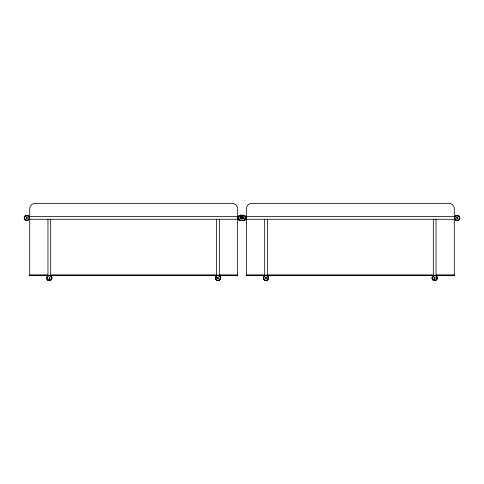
<?xml version="1.0" encoding="UTF-8"?>
<svg xmlns="http://www.w3.org/2000/svg" width="484" height="484" viewBox="0 0 484 484"><rect width="100%" height="100%" fill="white"/><g stroke="black" fill="none" stroke-linecap="round" stroke-linejoin="round"><path stroke-width="0.36" stroke-dasharray="2.42 1.81" d="M242 216.626L242 219.064M26.844 217.703L26.687 218.084L27.031 217.867M434.632 277.804L434.565 278.197M457.156 218.127L457.338 217.764M241.77 218.532L241.825 217.419L241.05 216.596M242.774 216.602A1.512 1.506 -69 0 0 242.018 217.915A1.512 1.506 -69 0 1 241.504 219.016L241.8 217.189A1.482 1.47 64.2 0 0 241.449 216.759A1.543 1.531 62.3 0 0 241.304 216.65L241.226 216.602M242.551 219.071A1.512 1.5 63.8 0 1 242.2 218.641L242.23 217.304M240.451 218.133L240.566 217.727L240.3 218.054M243.549 217.703L243.392 218.072L243.748 217.867M242.048 217.879L242.696 216.65A1.512 1.5 -63.8 0 0 242.2 217.189L242.121 217.358A1.519 1.519 0 0 0 242.121 218.472L242.563 219.046A1.512 1.5 63.7 0 1 242.024 217.915A1.512 1.5 62.7 0 0 241.298 216.65L241.982 217.915A1.519 1.519 0 0 1 241.879 218.472L241.8 218.641A1.512 1.5 -63.8 0 1 241.449 219.071M49.35 277.798L49.447 278.191L49.362 277.804L49.114 278.07L49.477 278.167M216.79 277.532L216.735 278.336A1.264 1.264 0 0 1 216.741 277.683L216.79 278.5M267.21 278.5L267.271 277.731M216.778 277.568L216.705 278.167M266.091 277.804L265.831 278.076M266.115 277.816L266.049 278.227L265.994 277.804M48.951 278.905L49.695 277.12M49.416 277.822L49.12 278.082L49.501 278.131L49.114 277.955M26.717 218.109L26.965 217.758M242.278 217.207L242.95 216.596M241.716 218.641L241.431 218.992M240.578 217.733L240.348 218.096L240.608 217.758M243.422 218.096L243.652 217.733M217.836 278.191L218.151 278.112M434.541 278.185L434.85 277.883L434.493 278.125M49.186 278.179L49.459 277.846M266.182 277.852L265.891 278.173L266.224 277.907M457.017 218.054L457.392 217.867M243.367 218.048L243.724 217.806M244.378 218.865L244.124 219.034A1.246 1.246 0 0 0 244.45 218.762L244.021 219.083M458.076 218.81L457.664 219.083L457.955 218.913M26.638 218.036L27.001 217.794M240.651 217.806L240.276 218.024L240.669 217.854M217.758 277.943L218.078 278.191M49.126 278.106L49.519 277.925M217.764 278.1L218.157 277.931M434.469 278.076L434.886 277.949M435.098 279.207L434.499 279.268M239.979 216.747L240.463 216.65L240.161 216.687A1.264 1.264 0 0 1 240.947 219.083M435.158 279.183L434.372 279.244M49.513 279.492L49.023 279.474M49.586 279.437L48.987 279.419M434.348 279.468L434.928 279.486M26.82 216.65L26.517 216.687A1.246 1.246 0 0 1 27.328 216.778M243.839 216.687C242.46 216.275 241.643 218.423 242.95 219.034M456.878 216.687L457.18 216.65M266.938 277.919L267.422 277.87M49.501 279.268L48.902 279.207M241.365 217.915A0.901 0.901 0 0 0 240.01 217.134A0.901 0.901 0 0 0 240.01 218.701A0.901 0.901 0 0 0 241.365 217.915L242.635 217.915M243.319 217.903L243.748 217.951L243.325 217.861M240.681 217.933L240.252 217.879L240.675 217.969M216.578 277.87L217.062 277.919M243.537 216.65L244.021 216.747M48.842 279.183L49.326 279.28M434.475 277.943L434.838 278.161M265.952 277.816L266.242 278.082M457.374 218.018L456.987 217.818L457.338 218.06M243.73 218.018L243.343 217.818L243.694 218.06M240.27 217.818L240.657 218.018L240.306 217.77M265.843 277.931L266.236 278.1M26.626 217.818L27.013 218.018L26.662 217.77M26.045 218.913L26.305 219.071L25.924 218.81M239.979 219.083L239.568 218.81A1.264 1.264 0 0 0 239.87 219.034L239.622 218.865M456.194 217.225L457.973 218.472M433.755 277.362L435.6 278.663M242.369 217.092L244.396 218.52M239.604 217.31L241.631 218.738M264.984 277.265L266.829 278.572M217.171 277.459L219.016 278.76A1.264 1.264 0 0 1 218.798 278.959M26.027 217.358L27.54 218.423M265.879 277.87L266.2 278.161M457.035 217.758L457.326 218.072L457.059 217.739M243.392 217.758L243.682 218.072L243.416 217.739M240.608 218.072L240.318 217.758L240.584 218.096M26.965 218.072L26.674 217.758L26.941 218.096M49.205 277.834L49.441 278.197M267.21 277.532L267.265 278.336A1.264 1.264 0 0 0 267.222 277.568M242.103 218.115L242.097 217.764L242.569 218.992A1.446 1.446 0 0 1 243.041 216.56M434.668 277.798L434.686 278.227M435.001 279.238A1.264 1.264 0 0 1 434.19 279.183M435.17 279.371A1.446 1.446 0 0 1 434.184 279.371M49.81 279.183A1.264 1.264 0 0 1 48.993 279.238M49.816 279.371A1.446 1.446 0 0 1 48.83 279.371M240.959 216.56A1.446 1.446 0 0 1 241.347 219.058M458.021 218.865A1.264 1.264 0 0 1 457.767 219.034M456.666 216.759A1.264 1.264 0 0 1 457.483 216.687M218.798 277.066A1.264 1.264 0 0 1 219.071 277.411M243.059 219.071A1.246 1.246 0 0 1 242.351 217.522A1.246 1.246 0 0 1 243.845 216.705M240.161 216.874A1.083 1.083 0 0 1 241.546 217.915A1.083 1.083 0 0 1 240.161 218.956M243.839 218.956A1.083 1.083 0 0 1 242.454 217.915A1.083 1.083 0 0 1 243.839 216.874M265.129 278.893A1.264 1.264 0 0 1 264.984 278.711M264.929 277.411A1.264 1.264 0 0 1 265.178 277.09M433.791 277.828A0.901 0.901 0 0 1 435.201 277.278A0.901 0.901 0 0 1 435.146 278.79A0.901 0.901 0 0 1 433.779 278.137M217.812 278.905A0.901 0.901 0 0 1 217.207 277.513A0.901 0.901 0 0 1 218.726 277.532A0.901 0.901 0 0 1 218.09 278.911M457.979 218.332A0.901 0.901 0 0 1 456.775 218.726M456.4 218.375A0.901 0.901 0 0 1 457.374 217.032M457.743 217.207A0.901 0.901 0 0 1 457.997 217.528M50.221 278.137A0.901 0.901 0 0 1 48.854 278.79A0.901 0.901 0 0 1 48.799 277.278A0.901 0.901 0 0 1 50.209 277.828M265.91 278.911A0.901 0.901 0 0 1 265.274 277.532A0.901 0.901 0 0 1 266.793 277.513A0.901 0.901 0 0 1 266.188 278.905M26.626 217.032A0.901 0.901 0 0 1 27.6 218.375M27.225 218.726A0.901 0.901 0 0 1 26.021 218.332M26.003 217.528A0.901 0.901 0 0 1 26.257 217.207M217.963 277.798L217.957 278.227L217.975 277.798M266.043 277.798L266.037 278.227L266.055 277.798M218.024 277.81L217.885 278.215L218.048 277.816M218.109 277.852L217.818 278.173L218.115 277.864M457.398 217.933L456.969 217.879L457.392 217.969M27.037 217.933L26.608 217.879L27.031 217.969M26.233 219.034L25.979 218.865A1.246 1.246 0 0 0 26.233 219.016M218.127 278.149L217.8 277.87L218.109 278.173M243.095 218.599A0.811 0.811 0 0 0 244.347 217.957A0.811 0.811 0 0 0 243.168 217.189A0.811 0.811 0 0 0 243.095 218.599"/><path stroke-width="0.73" d="M239.828 215.755L240.5 215.646A13.504 13.504 0 0 1 241.183 215.616L242 215.61L242 215.253L241.153 215.247A16.25 16.25 0 0 0 240.711 215.265L239.725 215.404L239.828 215.755A2.251 2.251 0 0 0 239.828 220.075L242 220.22L241.431 220.589M244.172 220.075A2.251 2.251 0 0 0 244.172 215.755L244.269 215.416L243.277 215.307A16.904 16.904 0 0 0 242.847 215.295L242.708 215.295M458.566 216.167L458.802 215.864M432.212 278.887L432.551 278.766M436.78 277.272L437.143 277.138M246.108 218.018A2.571 2.571 0 0 1 244.263 220.383L244.22 220.395A2.777 2.777 0 0 1 243.984 220.45L244.275 220.426A2.62 2.62 0 0 0 244.275 215.404M241.431 220.541L241.153 220.535A16.504 16.504 0 0 1 240.717 220.529L239.725 220.426A2.614 2.614 0 0 1 239.725 215.404L240.723 215.307A16.904 16.904 0 0 1 241.153 215.295M244.136 220.468L243.428 220.516A14.956 14.956 0 0 1 242.847 220.535L242.569 220.541M240.016 215.38L239.737 215.447A2.571 2.571 0 0 0 237.91 217.606M240.748 215.265L240.01 215.332A2.771 2.771 0 0 0 239.731 215.404M263.441 278.288L263.798 278.252M268.281 277.78L268.638 277.743M240.584 215.271L241.449 215.247M242.859 220.583A14.484 14.484 0 0 0 243.428 220.559L243.277 220.571A16.982 16.982 0 0 1 242.847 220.583L242.575 220.589M242.569 220.541L241.431 220.541M242.569 220.589L242 220.541M241.57 215.241L242 215.247M28.078 216.56L239.205 216.56M244.795 216.56L455.922 216.56M245.787 217.915L246.15 217.915M28.828 219.27L239.205 219.27M244.795 219.27L455.172 219.27M242 220.22L242.817 220.214A13.504 13.504 0 0 0 243.5 220.19L244.154 220.014L244.269 220.42A2.795 2.795 0 0 1 243.99 220.498L243.283 220.522A16.498 16.498 0 0 1 242.859 220.541M29.712 274.942L47.789 274.942M50.802 274.942L217.237 274.942M218.744 274.942L237.571 274.942M246.429 274.942L265.256 274.942M266.763 274.942L433.198 274.942M436.211 274.942L454.288 274.942M29.712 275.305L47.789 275.305M50.802 275.305L217.237 275.305M218.744 275.305L237.571 275.305M246.429 275.305L265.256 275.305M266.763 275.305L433.198 275.305M436.211 275.305L454.288 275.305M47.964 275.662L29.712 275.662L29.712 219.312M50.802 275.662L217.237 275.662M218.744 275.662L237.571 275.662L237.571 219.312M265.256 275.662L246.429 275.662L246.429 219.312M266.763 275.662L433.198 275.662M436.036 275.662L454.288 275.662L454.288 219.312M242 215.289L242.43 215.241M242 215.61L242.817 215.616A17.388 17.388 0 0 1 243.228 215.628L244.172 215.755M242.139 215.289L243.289 215.265M242.569 215.289L242.859 215.253A16.238 16.238 0 0 1 243.289 215.265M241.286 220.577L241.141 220.583A16.238 16.238 0 0 1 240.711 220.565L240.572 220.559A15.034 15.034 0 0 0 241.153 220.583L241.425 220.589M241.286 220.541L241.141 220.535A16.91 16.91 0 0 1 240.723 220.522L240.003 220.492A2.801 2.801 0 0 1 239.725 220.432L240.264 220.099M215.362 277.743L215.719 277.78M220.202 278.252L220.559 278.288M243.7 215.338L244.263 215.447A2.571 2.571 0 0 1 246.09 217.606M239.876 220.42L240.016 220.45A2.777 2.777 0 0 1 239.78 220.395L239.737 220.383A2.571 2.571 0 0 1 237.892 218.018M46.857 277.138L47.22 277.272M51.449 278.766L51.788 278.887M25.198 215.864L25.434 216.167M454.288 216.306L454.288 208.786A5.421 5.421 0 0 0 448.868 203.365L251.849 203.365A5.421 5.421 0 0 0 246.429 208.786L246.429 216.306M436.036 219.27L436.036 276.019M433.319 219.27L433.319 276.019M267.398 219.27L267.398 276.019M264.681 219.27L264.681 276.019M237.571 216.306L237.571 208.786A5.421 5.421 0 0 0 232.151 203.365L35.132 203.365A5.421 5.421 0 0 0 29.712 208.786L29.712 216.306M219.319 219.27L219.319 276.019M216.602 219.27L216.602 276.019M50.681 219.27L50.681 276.019M47.964 219.27L47.964 276.019M240.748 215.265A17.091 17.091 0 0 1 241.171 215.253M433.839 280.448A2.577 2.577 0 0 1 432.315 276.993A2.577 2.577 0 0 1 435.872 275.735A2.577 2.577 0 0 1 436.864 279.377M436.756 279.534A2.577 2.577 0 0 1 434.021 280.502M456.618 220.426A2.577 2.577 0 0 1 455.244 216.221A2.577 2.577 0 0 1 459.594 217.026A2.577 2.577 0 0 1 456.805 220.462M47.136 279.377A2.577 2.577 0 0 1 48.128 275.735A2.577 2.577 0 0 1 51.685 276.993A2.577 2.577 0 0 1 50.161 280.448M49.979 280.502A2.577 2.577 0 0 1 47.244 279.534M27.195 220.462A2.577 2.577 0 0 1 24.406 217.026A2.577 2.577 0 0 1 28.756 216.221A2.577 2.577 0 0 1 27.382 220.426M433.392 279.867A2.251 2.251 0 0 0 436.925 278.203A2.251 2.251 0 0 0 433.718 275.977A2.251 2.251 0 0 0 433.392 279.867M433.313 280.248A2.614 2.614 0 0 0 437.294 278.076A2.614 2.614 0 0 0 433.428 275.717A2.614 2.614 0 0 0 433.313 280.248M216.608 280.206A2.577 2.577 0 0 0 220.535 278.088A2.577 2.577 0 0 0 216.741 275.747A2.62 2.62 0 0 0 216.578 280.242A2.62 2.62 0 0 0 220.577 278.094A2.62 2.62 0 0 0 216.723 275.705A2.577 2.577 0 0 0 216.608 280.206M216.796 279.946A2.251 2.251 0 0 0 220.214 278.058A2.251 2.251 0 0 0 216.874 276.043A2.251 2.251 0 0 0 216.796 279.946M455.988 219.827A2.251 2.251 0 0 0 459.431 217.988A2.251 2.251 0 0 0 456.122 215.931A2.251 2.251 0 0 0 455.988 219.827M455.759 220.117A2.62 2.62 0 0 0 459.8 218.042A2.62 2.62 0 0 0 455.982 215.586A2.62 2.62 0 0 0 455.759 220.117M48.194 279.964A2.251 2.251 0 0 0 51.576 278.016A2.251 2.251 0 0 0 48.2 276.062A2.251 2.251 0 0 0 48.194 279.964M47.904 280.218A2.62 2.62 0 0 0 51.939 278.143A2.62 2.62 0 0 0 48.122 275.686A2.62 2.62 0 0 0 47.904 280.218M264.651 280.182A2.577 2.577 0 0 0 268.614 278.131A2.614 2.614 0 0 0 264.827 275.698A2.614 2.614 0 0 0 264.639 280.224A2.614 2.614 0 0 0 268.65 278.125A2.577 2.577 0 0 0 264.851 275.729A2.577 2.577 0 0 0 264.651 280.182M264.79 279.891A2.251 2.251 0 0 0 268.287 278.161A2.251 2.251 0 0 0 265.044 275.995A2.251 2.251 0 0 0 264.79 279.891M25.591 219.809A2.251 2.251 0 0 0 29.07 218.03A2.251 2.251 0 0 0 25.797 215.906A2.251 2.251 0 0 0 25.591 219.809M25.452 220.153A2.62 2.62 0 0 0 29.439 217.982A2.62 2.62 0 0 0 25.567 215.616A2.62 2.62 0 0 0 25.452 220.153"/></g></svg>
